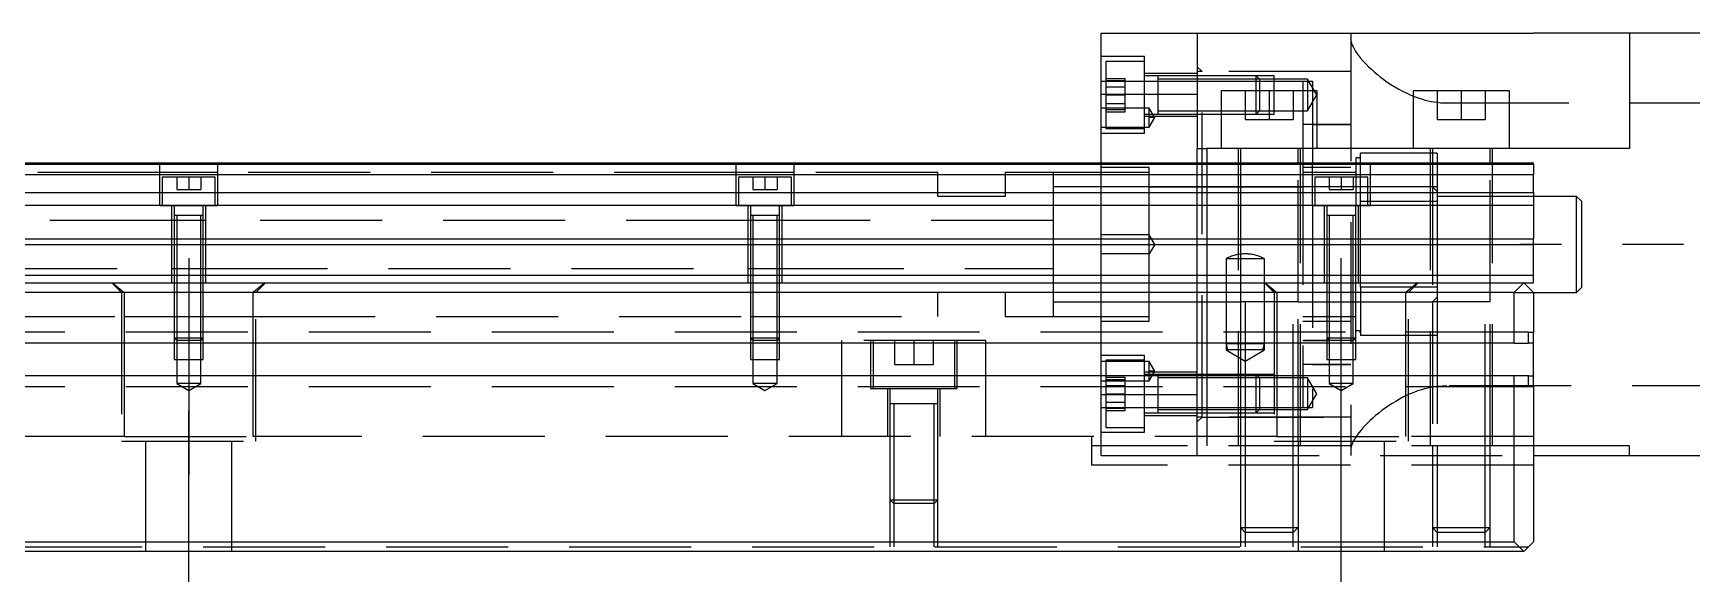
# Model space of a CAD drawing. Extents: x -40 to 841, y -348 to 108.
# Drawn here: x 363.8 to 536.5, y -303.8 to -246.7 of the extents above; entities that cross this region are included whole.
import ezdxf

# ---------------------------------------------------------------- set-up
doc = ezdxf.new("R2010")
doc.units = 0
doc.linetypes.add('CENTER', pattern=[50.8, 31.75, -6.35, 6.35, -6.35])
doc.linetypes.add('DASHED', pattern=[19.05, 12.7, -6.35])
doc.layers.get('0').update_dxf_attribs({"linetype": 'CONTINUOUS'})
doc.layers.add('CENTER', color=1, linetype='CENTER')

msp = doc.modelspace()

# ---------------------------------------------------------------- linework, layer by layer
at = {"color": 7, "linetype": 'CONTINUOUS'}
for p, q in [((475, -253.03), (475, -246.68)), ((475, -246.68), (485, -246.68)), ((485, -246.68), (520, -246.68)), ((485, -246.68), (485, -258.68)), ((530, -246.68), (520, -246.68)), ((551, -246.68), (530, -246.68)), ((530, -246.68), (530, -258.68)), ((475, -260.18), (475, -253.03)), ((475, -253.03), (485, -253.03)), ((487.5, -252.68), (487.5, -258.68)), ((497.5, -252.68), (487.5, -252.68)), ((497.5, -258.68), (497.5, -252.68)), ((507.5, -252.68), (507.5, -258.68)), ((517.5, -252.68), (507.5, -252.68)), ((517.5, -258.68), (517.5, -252.68)), ((485, -258.68), (486, -258.68)), ((485, -260.18), (485, -258.68)), ((530, -258.68), (486, -258.68)), ((486, -258.68), (486, -260.18)), ((353.5, -260.18), (520, -260.18)), ((353.5, -260.31), (520, -260.31)), ((520, -260.31), (520, -260.18)), ((520, -260.31), (520, -261.39)), ((353.5, -261.39), (520, -261.39)), ((520, -263.26), (520, -261.39)), ((353.5, -263.26), (520, -263.26)), ((520, -263.26), (520, -264.61)), ((353.5, -264.61), (520, -264.61)), ((520, -264.61), (520, -268.09)), ((223.5, -268.68), (520, -268.68)), ((353.5, -268.09), (520, -268.09)), ((520, -268.68), (520, -268.09)), ((520, -271.88), (520, -268.68)), ((0, -271.88), (520, -271.88)), ((1, -272.68), (519, -272.68)), ((518, -273.68), (519, -272.68)), ((519, -272.68), (520, -273.68)), ((519, -272.68), (520, -272.68)), ((520, -272.68), (520, -271.88)), ((518, -273.68), (2, -273.68)), ((518, -278.98), (518, -273.68)), ((520, -273.68), (520, -277.83)), ((519.5, -278.98), (519.5, -277.83)), ((519.5, -277.83), (520, -277.83)), ((520, -278.98), (520, -277.83)), ((518, -278.98), (2, -278.98)), ((518, -278.98), (519.5, -278.98)), ((520, -278.98), (519.5, -278.98)), ((520, -282.38), (520, -278.98)), ((518, -282.38), (2, -282.38)), ((480.9, -282.24), (480.9, -282.24)), ((519.5, -282.38), (518, -282.38)), ((518, -299.68), (518, -282.38)), ((519.5, -282.38), (520, -282.38)), ((519.5, -283.53), (519.5, -282.38)), ((520, -283.53), (520, -282.38)), ((520, -283.53), (519.5, -283.53)), ((520, -283.53), (520, -299.68)), ((530, -289.68), (520, -289.68)), ((530, -290.68), (530, -289.68)), ((520, -290.68), (530, -290.68)), ((530, -290.68), (551, -290.68)), ((2, -299.68), (518, -299.68)), ((519, -300.68), (518, -299.68)), ((520, -299.68), (519, -300.68)), ((519, -300.68), (1, -300.68))]:
    msp.add_line(p, q, dxfattribs=at)
at = {"color": 3, "linetype": 'DASHED'}
for p, q in [((501, -246.68), (501, -247.3)), ((501, -247.3), (501.01, -247.44)), ((501, -247.3), (501, -290.06)), ((501.01, -247.44), (501.04, -247.6)), ((501.04, -247.6), (501.08, -247.76)), ((501.08, -247.76), (501.15, -247.94)), ((501.15, -247.94), (501.23, -248.12)), ((501.23, -248.12), (501.34, -248.32)), ((501.34, -248.32), (501.45, -248.51)), ((501.45, -248.51), (501.59, -248.72)), ((479.5, -249.12), (475, -249.12)), ((479.5, -249.62), (475.5, -249.62)), ((475.5, -249.62), (475.5, -253.12)), ((479.5, -257.12), (479.5, -249.12)), ((485.5, -250.68), (485, -250.18)), ((501.59, -248.72), (501.79, -249)), ((501.79, -249), (502.02, -249.28)), ((502.02, -249.28), (502.27, -249.58)), ((502.27, -249.58), (502.55, -249.87)), ((502.55, -249.87), (502.85, -250.18)), ((502.85, -250.18), (503.18, -250.48)), ((475, -251.68), (475.5, -251.68)), ((475, -251.68), (475.5, -251.68)), ((475.5, -251.39), (477.5, -251.39)), ((475.5, -251.62), (477.5, -251.62)), ((475.5, -251.68), (479.5, -251.68)), ((475.5, -251.68), (479.5, -251.68)), ((477.5, -252.26), (477.5, -251.39)), ((485, -250.87), (479.5, -250.87)), ((480.9, -251.12), (479.5, -251.12)), ((479.5, -251.68), (480.9, -251.68)), ((479.5, -251.68), (480.9, -251.68)), ((480.9, -251.12), (480.89, -251.12)), ((480.9, -251.12), (480.9, -255.12)), ((480.9, -251.12), (480.9, -251.12)), ((485, -251.12), (480.9, -251.12)), ((480.9, -251.12), (480.9, -251.71)), ((485, -251.47), (480.9, -251.47)), ((480.9, -251.68), (485, -251.68)), ((480.9, -251.68), (485, -251.68)), ((480.9, -251.71), (480.9, -252.98)), ((485.5, -250.68), (485, -250.68)), ((491.15, -251.12), (485, -251.12)), ((491.15, -251.12), (485, -251.12)), ((491.5, -251.47), (485, -251.47)), ((485, -251.68), (491.5, -251.68)), ((485, -251.68), (491.5, -251.68)), ((485.5, -286.68), (485.5, -250.68)), ((501, -250.68), (485.5, -250.68)), ((491.5, -251.47), (491.15, -251.12)), ((493, -251.12), (491.15, -251.12)), ((491.15, -252.68), (491.15, -251.12)), ((493, -251.47), (491.5, -251.47)), ((491.5, -251.47), (491.5, -252.68)), ((491.5, -251.68), (493, -251.68)), ((491.5, -251.68), (493, -251.68)), ((493, -252.68), (493, -251.12)), ((496.5, -251.47), (493, -251.47)), ((493, -251.68), (496, -251.68)), ((493, -251.68), (496, -251.68)), ((496, -251.68), (497, -251.68)), ((496, -251.68), (496, -252.68)), ((497.45, -253.12), (496.5, -251.47)), ((496.5, -251.47), (496.5, -253.12)), ((497, -251.68), (497, -260.18)), ((503.18, -250.48), (503.47, -250.74)), ((503.47, -250.74), (503.77, -251)), ((503.77, -251), (504.1, -251.26)), ((504.1, -251.26), (504.43, -251.51)), ((504.43, -251.51), (504.79, -251.77)), ((504.79, -251.77), (505.17, -252.02)), ((505.17, -252.02), (505.57, -252.27)), ((475.5, -252.26), (477.5, -252.26)), ((475.5, -253.12), (475.5, -256.62)), ((475.5, -253.12), (477.5, -253.12)), ((477.5, -253.99), (477.5, -252.26)), ((480.9, -252.98), (480.9, -253.26)), ((480.9, -253.12), (480.9, -255.12)), ((480.9, -253.26), (480.9, -254.54)), ((490, -252.68), (490, -255.68)), ((491.15, -253.12), (491.15, -252.68)), ((491.15, -255.12), (491.15, -253.12)), ((491.5, -252.68), (491.5, -253.12)), ((491.5, -253.12), (491.5, -254.77)), ((492.5, -252.68), (492.5, -255.68)), ((493, -255.12), (493, -252.68)), ((495, -252.68), (495, -255.68)), ((496, -252.68), (496, -258.68)), ((496.5, -254.77), (497.45, -253.12)), ((496.5, -253.12), (496.5, -254.77)), ((505.57, -252.27), (505.98, -252.51)), ((505.98, -252.51), (506.36, -252.72)), ((506.36, -252.72), (506.75, -252.91)), ((506.75, -252.91), (507.16, -253.1)), ((507.16, -253.1), (507.58, -253.27)), ((507.58, -253.27), (508.01, -253.43)), ((508.01, -253.43), (508.45, -253.57)), ((508.45, -253.57), (508.75, -253.65)), ((508.75, -253.65), (509.06, -253.72)), ((509.06, -253.72), (509.37, -253.79)), ((509.37, -253.79), (509.68, -253.84)), ((509.68, -253.84), (510.01, -253.88)), ((510, -252.68), (510, -255.68)), ((512.5, -252.68), (512.5, -255.68)), ((515, -252.68), (515, -255.68)), ((480, -254.48), (475, -254.48)), ((475.5, -253.99), (477.5, -253.99)), ((475.5, -254.62), (477.5, -254.62)), ((475.5, -254.86), (477.5, -254.86)), ((477.5, -254.86), (477.5, -253.99)), ((479.5, -255.12), (480.9, -255.12)), ((485, -255.37), (479.5, -255.37)), ((480.6, -255.48), (480, -254.48)), ((480, -255.48), (480, -254.48)), ((480.6, -255.48), (480, -255.48)), ((480, -256.48), (480.6, -255.48)), ((480.6, -255.48), (480, -255.48)), ((480, -256.48), (480, -255.48)), ((480.89, -255.12), (480.9, -255.12)), ((480.9, -254.54), (480.9, -255.12)), ((480.9, -254.77), (485, -254.77)), ((480.9, -255.12), (480.9, -255.12)), ((480.9, -255.12), (485, -255.12)), ((485, -254.77), (487.5, -254.77)), ((485, -255.12), (487.5, -255.12)), ((485, -255.12), (487.5, -255.12)), ((487.5, -254.77), (491.5, -254.77)), ((487.5, -255.12), (491.15, -255.12)), ((487.5, -255.12), (491.15, -255.12)), ((491.15, -255.12), (491.5, -254.77)), ((491.15, -255.12), (493, -255.12)), ((491.5, -254.77), (493, -254.77)), ((493, -254.77), (496.5, -254.77)), ((510.01, -253.88), (510.34, -253.92)), ((510.34, -253.92), (510.67, -253.93)), ((510.67, -253.93), (511, -253.94)), ((511, -253.94), (543, -253.94)), ((475, -256.48), (480, -256.48)), ((479.5, -257.12), (475, -257.12)), ((475.5, -256.62), (479.5, -256.62)), ((490, -255.68), (492.5, -255.68)), ((492.5, -255.68), (495, -255.68)), ((497, -256.18), (496, -256.18)), ((497, -256.18), (497.5, -256.18)), ((497.5, -256.18), (497, -256.18)), ((497.5, -256.18), (501, -256.18)), ((501, -256.18), (497.5, -256.18)), ((510, -255.68), (512.5, -255.68)), ((512.5, -255.68), (515, -255.68)), ((489.25, -258.68), (489.25, -289.68)), ((489.5, -258.68), (489.5, -260.18)), ((495.5, -260.18), (495.5, -258.68)), ((495.75, -289.68), (495.75, -258.68)), ((496, -258.68), (496, -260.18)), ((509.25, -258.68), (509.25, -289.68)), ((509.5, -258.68), (509.5, -260.18)), ((515.5, -260.18), (515.5, -258.68)), ((515.75, -289.68), (515.75, -258.68)), ((377, -264.68), (377, -260.18)), ((383, -260.18), (383, -264.68)), ((437, -264.68), (437, -260.18)), ((443, -260.18), (443, -264.68)), ((475, -272.68), (475, -260.18)), ((480, -260.68), (475, -260.68)), ((480, -267.68), (480, -260.68)), ((485, -272.68), (485, -260.18)), ((486, -260.18), (486, -272.68)), ((489.5, -260.18), (489.5, -269.7)), ((495.5, -274.68), (495.5, -260.18)), ((496, -260.18), (496, -285.68)), ((501, -260.68), (496, -260.68)), ((497, -264.68), (497, -260.18)), ((501.75, -259.68), (501.5, -259.68)), ((501.5, -259.68), (501.5, -260.18)), ((501.5, -260.18), (501.5, -261.68)), ((502, -260.18), (502, -259.18)), ((509.5, -259.18), (502, -259.18)), ((502, -261.68), (502, -260.18)), ((503, -260.18), (503, -264.68)), ((510, -259.18), (509.5, -259.18)), ((509.5, -260.18), (509.5, -274.68)), ((510, -259.18), (510, -260.18)), ((510, -260.18), (510, -264.21)), ((515.5, -274.68), (515.5, -260.18)), ((377, -261.18), (353.5, -261.18)), ((383, -261.18), (377, -261.18)), ((377.25, -261.68), (377.25, -264.68)), ((382.75, -261.68), (377.25, -261.68)), ((378.75, -261.68), (378.75, -262.98)), ((380, -261.68), (380, -262.98)), ((381.25, -261.68), (381.25, -262.98)), ((382.75, -264.68), (382.75, -261.68)), ((437, -261.18), (383, -261.18)), ((443, -261.18), (437, -261.18)), ((437.25, -261.68), (437.25, -264.68)), ((442.75, -261.68), (437.25, -261.68)), ((438.75, -261.68), (438.75, -262.98)), ((440, -261.68), (440, -262.98)), ((441.25, -261.68), (441.25, -262.98)), ((442.75, -264.68), (442.75, -261.68)), ((458, -261.18), (443, -261.18)), ((458, -263.68), (458, -261.18)), ((470, -261.18), (465, -261.18)), ((465, -261.18), (465, -263.68)), ((475, -261.18), (470, -261.18)), ((470, -261.18), (470, -268.68)), ((470, -261.18), (470, -268.68)), ((480, -261.18), (475, -261.18)), ((497, -261.18), (496, -261.18)), ((501, -261.18), (497, -261.18)), ((497.25, -261.68), (497.25, -264.68)), ((502.75, -261.68), (497.25, -261.68)), ((498.75, -261.68), (498.75, -262.98)), ((500, -261.68), (500, -262.98)), ((501.5, -261.18), (501, -261.18)), ((501.25, -261.68), (501.25, -262.98)), ((501.5, -261.68), (501.5, -264.68)), ((502, -264.21), (502, -261.68)), ((502.75, -264.68), (502.75, -261.68)), ((378.75, -262.98), (380, -262.98)), ((380, -262.98), (381.25, -262.98)), ((438.75, -262.98), (440, -262.98)), ((440, -262.98), (441.25, -262.98)), ((465, -263.68), (458, -263.68)), ((475, -262.68), (470, -262.68)), ((480, -262.68), (475, -262.68)), ((485, -262.68), (480, -262.68)), ((480, -262.68), (485, -262.68)), ((489.5, -262.68), (485, -262.68)), ((485, -262.68), (489.5, -262.68)), ((495.5, -262.68), (489.5, -262.68)), ((489.5, -262.68), (495.5, -262.68)), ((496, -262.68), (495.5, -262.68)), ((495.5, -262.68), (496, -262.68)), ((497, -262.68), (496, -262.68)), ((497.25, -262.68), (497, -262.68)), ((501, -262.68), (497.25, -262.68)), ((498.75, -262.98), (500, -262.98)), ((500, -262.98), (501.25, -262.98)), ((501.5, -262.68), (501, -262.68)), ((502, -262.68), (501.5, -262.68)), ((502, -262.68), (501.5, -262.68)), ((502.75, -262.68), (502, -262.68)), ((502.75, -262.68), (502, -262.68)), ((502, -273.15), (502, -264.21)), ((510, -264.21), (502, -264.21)), ((503, -262.68), (502.75, -262.68)), ((503, -262.68), (502.75, -262.68)), ((509.5, -262.68), (503, -262.68)), ((509.5, -262.68), (503, -262.68)), ((510, -263.18), (509.5, -262.68)), ((510, -262.68), (509.5, -262.68)), ((515.5, -263.68), (510, -263.68)), ((510, -264.21), (510, -273.15)), ((520, -263.68), (515.5, -263.68)), ((524.5, -263.68), (520, -263.68)), ((525, -264.18), (524.5, -263.68)), ((524.5, -268.68), (524.5, -263.68)), ((525, -264.18), (525, -268.68)), ((383, -264.68), (377, -264.68)), ((378.25, -272.68), (378.25, -264.68)), ((378.5, -264.68), (378.5, -265.68)), ((378.5, -265.67), (378.5, -265.68)), ((378.5, -265.68), (378.5, -272.68)), ((378.5, -265.68), (378.5, -265.68)), ((380, -265.68), (378.5, -265.68)), ((378.75, -265.68), (378.75, -272.68)), ((381.5, -265.68), (380, -265.68)), ((381.25, -272.68), (381.25, -265.68)), ((381.5, -265.68), (381.5, -264.68)), ((381.5, -265.68), (381.5, -265.67)), ((381.5, -272.68), (381.5, -265.68)), ((381.5, -265.68), (381.5, -265.68)), ((381.75, -264.68), (381.75, -272.68)), ((443, -264.68), (437, -264.68)), ((438.25, -272.68), (438.25, -264.68)), ((438.5, -264.68), (438.5, -265.68)), ((438.5, -265.67), (438.5, -265.68)), ((441.5, -265.68), (438.5, -265.68)), ((440, -265.68), (438.5, -265.68)), ((438.5, -265.68), (438.5, -272.68)), ((438.5, -265.68), (438.5, -265.68)), ((441.5, -265.68), (438.5, -265.68)), ((438.75, -265.68), (438.75, -272.68)), ((441.5, -265.68), (440, -265.68)), ((441.25, -272.68), (441.25, -265.68)), ((441.5, -265.68), (441.5, -264.68)), ((441.5, -265.68), (441.5, -265.67)), ((441.5, -272.68), (441.5, -265.68)), ((441.5, -265.68), (441.5, -265.68)), ((441.75, -264.68), (441.75, -272.68)), ((497, -264.68), (497, -285.68)), ((503, -264.68), (497, -264.68)), ((498.25, -272.68), (498.25, -264.68)), ((498.5, -264.68), (498.5, -265.68)), ((498.5, -265.67), (498.5, -265.68)), ((501.5, -265.68), (498.5, -265.68)), ((500, -265.68), (498.5, -265.68)), ((498.5, -265.68), (498.5, -272.68)), ((498.5, -265.68), (498.5, -265.68)), ((501.5, -265.68), (498.5, -265.68)), ((498.75, -265.68), (498.75, -272.68)), ((501.5, -265.68), (500, -265.68)), ((501.25, -272.68), (501.25, -265.68)), ((501.5, -265.68), (501.5, -264.68)), ((501.5, -265.68), (501.5, -265.67)), ((501.5, -272.68), (501.5, -265.68)), ((501.5, -265.68), (501.5, -265.68)), ((501.75, -264.68), (501.75, -272.68)), ((378.25, -266.18), (353.5, -266.18)), ((378.5, -266.18), (378.25, -266.18)), ((378.75, -266.18), (378.5, -266.18)), ((381.25, -266.18), (378.75, -266.18)), ((381.5, -266.18), (381.25, -266.18)), ((381.75, -266.18), (381.5, -266.18)), ((438.25, -266.18), (381.75, -266.18)), ((438.5, -266.18), (438.25, -266.18)), ((438.75, -266.18), (438.5, -266.18)), ((441.25, -266.18), (438.75, -266.18)), ((441.5, -266.18), (441.25, -266.18)), ((441.75, -266.18), (441.5, -266.18)), ((470, -266.18), (441.75, -266.18)), ((353.5, -268.68), (520, -268.68)), ((470, -268.68), (470, -272.68)), ((470, -268.68), (470, -272.68)), ((480, -267.68), (475, -267.68)), ((480.6, -268.68), (480, -267.68)), ((480, -269.68), (480, -267.68)), ((480.6, -268.68), (480, -269.68)), ((524.5, -273.68), (524.5, -268.68)), ((525, -268.68), (525, -273.18)), ((480, -269.68), (475, -269.68)), ((480, -276.68), (480, -269.68)), ((488, -270.18), (488, -272.68)), ((492, -270.18), (488, -270.18)), ((489.5, -269.7), (489.5, -272.68)), ((490.06, -269.68), (489.94, -269.68)), ((492, -272.68), (492, -270.18)), ((321.75, -271.18), (378.25, -271.18)), ((372, -272.68), (373, -273.68)), ((372.06, -272.68), (373.29, -273.68)), ((378.25, -271.18), (378.5, -271.18)), ((378.5, -271.18), (378.75, -271.18)), ((378.5, -272.68), (378.5, -278.43)), ((378.5, -272.68), (378.5, -278.43)), ((378.75, -271.18), (381.25, -271.18)), ((378.75, -272.68), (378.75, -278.68)), ((381.25, -271.18), (381.5, -271.18)), ((381.25, -278.68), (381.25, -272.68)), ((381.5, -271.18), (381.75, -271.18)), ((381.5, -278.43), (381.5, -272.68)), ((381.5, -278.43), (381.5, -272.68)), ((381.75, -271.18), (438.25, -271.18)), ((387.94, -272.68), (386.71, -273.68)), ((387, -273.68), (388, -272.68)), ((438.25, -271.18), (438.5, -271.18)), ((438.5, -271.18), (438.75, -271.18)), ((438.5, -272.68), (438.5, -278.43)), ((438.5, -272.68), (438.5, -278.43)), ((438.75, -271.18), (441.25, -271.18)), ((438.75, -272.68), (438.75, -278.68)), ((441.25, -271.18), (441.5, -271.18)), ((441.25, -278.68), (441.25, -272.68)), ((441.5, -271.18), (441.75, -271.18)), ((441.5, -278.43), (441.5, -272.68)), ((441.5, -278.43), (441.5, -272.68)), ((441.75, -271.18), (470, -271.18)), ((470, -272.68), (470, -276.18)), ((470, -272.68), (470, -276.18)), ((475, -278.98), (475, -272.68)), ((485, -278.98), (485, -272.68)), ((486, -272.68), (486, -278.98)), ((488, -272.68), (488, -278.98)), ((489.5, -272.68), (489.5, -274.68)), ((492, -272.68), (493, -273.68)), ((492, -278.98), (492, -272.68)), ((492.06, -272.68), (493.29, -273.68)), ((498.5, -272.68), (498.5, -278.43)), ((498.5, -272.68), (498.5, -278.43)), ((498.75, -272.68), (498.75, -278.68)), ((501.25, -278.68), (501.25, -272.68)), ((501.5, -278.43), (501.5, -272.68)), ((501.5, -278.43), (501.5, -272.68)), ((507.94, -272.68), (506.71, -273.68)), ((507, -273.68), (508, -272.68)), ((373, -273.68), (373, -289.18)), ((373.29, -273.68), (373.29, -278.98)), ((386.71, -278.98), (386.71, -273.68)), ((387, -289.18), (387, -273.68)), ((458, -276.18), (458, -273.68)), ((465, -273.68), (465, -276.18)), ((493, -273.68), (493, -289.18)), ((493.29, -273.68), (493.29, -278.98)), ((502, -273.15), (502, -278.18)), ((510, -273.15), (502, -273.15)), ((506.71, -278.98), (506.71, -273.68)), ((507, -289.18), (507, -273.68)), ((509.5, -274.68), (510, -274.18)), ((510, -273.15), (510, -274.68)), ((518, -273.68), (520, -273.68)), ((520, -273.68), (524.5, -273.68)), ((524.5, -273.68), (525, -273.18)), ((321.5, -276.18), (373.29, -276.18)), ((373.29, -276.18), (378.5, -276.18)), ((378.5, -276.18), (378.75, -276.18)), ((378.75, -276.18), (381.25, -276.18)), ((381.25, -276.18), (381.5, -276.18)), ((381.5, -276.18), (386.71, -276.18)), ((386.71, -276.18), (438.5, -276.18)), ((438.5, -276.18), (438.75, -276.18)), ((438.75, -276.18), (441.25, -276.18)), ((441.25, -276.18), (441.5, -276.18)), ((441.5, -276.18), (458, -276.18)), ((465, -276.18), (470, -276.18)), ((470, -274.68), (475, -274.68)), ((470, -276.18), (475, -276.18)), ((475, -274.68), (480, -274.68)), ((475, -276.18), (480, -276.18)), ((480, -274.68), (485, -274.68)), ((480, -274.68), (485, -274.68)), ((485, -274.68), (488, -274.68)), ((485, -274.68), (488, -274.68)), ((488, -274.68), (489.4, -274.68)), ((488, -274.68), (489.4, -274.68)), ((489.4, -274.68), (489.5, -274.68)), ((489.4, -274.68), (489.5, -274.68)), ((489.5, -274.67), (489.5, -274.68)), ((495.5, -274.68), (489.5, -274.68)), ((495.5, -274.68), (489.5, -274.68)), ((489.5, -274.68), (489.5, -278.98)), ((489.5, -274.68), (489.5, -274.68)), ((490, -274.68), (490, -278.98)), ((495, -289.68), (495, -274.68)), ((495.5, -289.18), (495.5, -274.67)), ((495.5, -274.68), (495.6, -274.68)), ((495.5, -274.68), (495.6, -274.68)), ((495.6, -274.68), (496, -274.68)), ((495.6, -274.68), (496, -274.68)), ((496, -274.68), (501.5, -274.68)), ((496, -276.18), (501.5, -276.18)), ((501.5, -274.68), (509.5, -274.68)), ((509.5, -274.67), (509.5, -289.68)), ((515.5, -274.68), (509.5, -274.68)), ((515.5, -274.68), (509.5, -274.68)), ((510, -274.68), (510, -289.68)), ((515, -289.68), (515, -274.68)), ((515.5, -289.68), (515.5, -274.67)), ((519.5, -277.83), (0.5, -277.83)), ((475, -276.68), (480, -276.68)), ((496, -276.68), (501, -276.68)), ((501.75, -277.68), (501.5, -277.68)), ((373.29, -278.98), (373.29, -282.38)), ((378.5, -278.43), (378.75, -278.68)), ((378.5, -278.43), (378.5, -278.98)), ((378.5, -278.43), (381.5, -278.43)), ((378.5, -278.98), (378.5, -280.68)), ((378.75, -278.68), (378.75, -280.68)), ((381.25, -278.68), (378.75, -278.68)), ((381.25, -278.68), (381.5, -278.43)), ((381.25, -280.68), (381.25, -278.68)), ((381.5, -278.98), (381.5, -278.43)), ((381.5, -280.68), (381.5, -278.98)), ((386.71, -282.38), (386.71, -278.98)), ((438.5, -278.43), (438.75, -278.68)), ((438.5, -278.43), (438.5, -278.98)), ((438.5, -278.43), (441.5, -278.43)), ((438.5, -278.98), (438.5, -280.68)), ((438.75, -278.68), (438.75, -280.68)), ((441.25, -278.68), (438.75, -278.68)), ((441.25, -278.68), (441.5, -278.43)), ((441.25, -280.68), (441.25, -278.68)), ((441.5, -278.98), (441.5, -278.43)), ((441.5, -280.68), (441.5, -278.98)), ((463, -278.68), (448, -278.68)), ((448, -278.98), (448, -278.68)), ((448, -282.38), (448, -278.98)), ((451, -278.68), (451, -283.68)), ((451.25, -278.68), (451.25, -278.98)), ((451.25, -278.98), (451.25, -282.38)), ((453.5, -278.68), (453.5, -281.18)), ((455.5, -278.68), (455.5, -281.18)), ((457.5, -278.68), (457.5, -281.18)), ((459.75, -278.98), (459.75, -278.68)), ((459.75, -282.38), (459.75, -278.98)), ((460, -283.68), (460, -278.68)), ((463, -278.98), (463, -278.68)), ((463, -282.38), (463, -278.98)), ((475, -282.38), (475, -278.98)), ((485, -282.38), (485, -278.98)), ((486, -278.98), (486, -282.38)), ((488, -278.98), (488, -279.05)), ((488, -279.05), (488, -279.68)), ((488, -279.05), (488.17, -279.68)), ((492, -279.05), (488, -279.05)), ((488, -279.68), (490, -280.83)), ((492, -279.68), (488, -279.68)), ((489.5, -278.98), (489.5, -279.68)), ((489.5, -279.68), (489.5, -282.38)), ((490, -278.98), (490, -279.68)), ((490, -279.68), (490, -282.38)), ((490, -280.83), (492, -279.68)), ((491.83, -279.68), (492, -279.05)), ((492, -279.05), (492, -278.98)), ((492, -279.68), (492, -279.05)), ((493.29, -278.98), (493.29, -282.38)), ((496, -278.68), (498.75, -278.68)), ((498.75, -278.68), (496, -278.68)), ((498.5, -278.43), (498.75, -278.68)), ((498.5, -278.43), (498.5, -278.98)), ((498.5, -278.43), (501.5, -278.43)), ((498.5, -278.98), (498.5, -280.68)), ((498.75, -278.68), (498.75, -280.68)), ((501.25, -278.68), (498.75, -278.68)), ((501.25, -278.68), (501.5, -278.43)), ((501.25, -280.68), (501.25, -278.68)), ((501.5, -278.98), (501.5, -278.43)), ((501.5, -280.68), (501.5, -278.98)), ((510, -278.18), (502, -278.18)), ((506.71, -282.38), (506.71, -278.98)), ((378.5, -280.68), (381.5, -280.68)), ((378.75, -280.68), (378.75, -283.18)), ((381.25, -283.18), (381.25, -280.68)), ((438.5, -280.68), (441.5, -280.68)), ((438.75, -280.68), (438.75, -283.18)), ((441.25, -283.18), (441.25, -280.68)), ((453.5, -281.18), (455.5, -281.18)), ((455.5, -281.18), (457.5, -281.18)), ((479.5, -280.24), (475, -280.24)), ((480, -280.88), (475, -280.88)), ((479.5, -280.74), (475.5, -280.74)), ((475.5, -280.74), (475.5, -282.38)), ((479.5, -284.24), (479.5, -280.24)), ((480.6, -281.88), (480, -280.88)), ((480, -281.88), (480, -280.88)), ((497, -281.18), (496, -281.18)), ((497, -281.18), (501, -281.18)), ((501, -281.18), (497, -281.18)), ((498.5, -280.68), (501.5, -280.68)), ((498.75, -280.68), (498.75, -283.18)), ((501.25, -283.18), (501.25, -280.68)), ((373.29, -282.38), (373.29, -288.68)), ((378.75, -283.18), (380, -283.9)), ((381.25, -283.18), (378.75, -283.18)), ((380, -283.9), (381.25, -283.18)), ((386.71, -288.68), (386.71, -282.38)), ((438.75, -283.18), (440, -283.9)), ((441.25, -283.18), (438.75, -283.18)), ((440, -283.9), (441.25, -283.18)), ((448, -288.68), (448, -282.38)), ((451.25, -282.38), (451.25, -283.68)), ((459.75, -283.68), (459.75, -282.38)), ((463, -288.68), (463, -282.38)), ((475, -284.33), (475, -282.38)), ((475, -282.88), (480, -282.88)), ((475.5, -282.38), (475.5, -287.74)), ((475.5, -282.5), (477.5, -282.5)), ((475.5, -282.74), (477.5, -282.74)), ((477.5, -282.74), (477.5, -282.5)), ((477.5, -284.24), (477.5, -282.74)), ((485, -281.99), (479.5, -281.99)), ((480.9, -282.24), (479.5, -282.24)), ((480, -282.88), (480.6, -281.88)), ((480.6, -281.88), (480, -281.88)), ((480, -282.88), (480, -281.88)), ((480.9, -282.24), (480.89, -282.24)), ((480.9, -282.24), (480.9, -282.24)), ((485, -282.24), (480.9, -282.24)), ((480.9, -282.24), (480.9, -282.38)), ((480.9, -282.38), (480.9, -286.24)), ((485, -282.59), (480.9, -282.59)), ((489.5, -282.24), (485, -282.24)), ((489.5, -282.24), (485, -282.24)), ((485, -289.68), (485, -282.38)), ((491.5, -282.59), (485, -282.59)), ((491.5, -282.59), (485, -282.59)), ((486, -282.38), (486, -289.68)), ((490, -282.24), (489.5, -282.24)), ((490, -282.24), (489.5, -282.24)), ((489.5, -282.38), (489.5, -289.68)), ((491.15, -282.24), (490, -282.24)), ((491.15, -282.24), (490, -282.24)), ((490, -282.38), (490, -289.68)), ((491.5, -282.59), (491.15, -282.24)), ((493, -282.24), (491.15, -282.24)), ((491.15, -286.24), (491.15, -282.24)), ((493, -282.59), (491.5, -282.59)), ((491.5, -282.59), (491.5, -285.89)), ((496.5, -282.59), (493, -282.59)), ((493.29, -282.38), (493.29, -288.68)), ((497.45, -284.24), (496.5, -282.59)), ((496.5, -282.59), (496.5, -285.89)), ((498.75, -283.18), (500, -283.9)), ((501.25, -283.18), (498.75, -283.18)), ((500, -283.9), (501.25, -283.18)), ((506.71, -288.68), (506.71, -282.38)), ((519.5, -283.53), (0.5, -283.53)), ((451, -283.68), (460, -283.68)), ((452.75, -283.68), (452.75, -288.68)), ((453, -283.68), (453, -285.28)), ((458, -285.28), (458, -283.68)), ((458.25, -288.68), (458.25, -283.68)), ((475, -290.68), (475, -284.33)), ((475, -284.33), (485, -284.33)), ((475.5, -283.37), (477.5, -283.37)), ((475.5, -284.24), (477.5, -284.24)), ((477.5, -285.74), (477.5, -284.24)), ((479.5, -288.24), (479.5, -284.24)), ((496.5, -285.89), (497.45, -284.24)), ((506.07, -284.8), (505.67, -285.03)), ((506.42, -284.61), (506.07, -284.8)), ((506.79, -284.43), (506.42, -284.61)), ((507.17, -284.26), (506.79, -284.43)), ((507.55, -284.1), (507.17, -284.26)), ((507.95, -283.95), (507.55, -284.1)), ((508.36, -283.82), (507.95, -283.95)), ((508.68, -283.73), (508.36, -283.82)), ((509.01, -283.65), (508.68, -283.73)), ((509.34, -283.58), (509.01, -283.65)), ((509.62, -283.53), (509.34, -283.58)), ((511, -283.42), (509.62, -283.53)), ((543, -283.42), (511, -283.42)), ((453, -285.27), (453, -288.68)), ((458, -285.28), (453, -285.28)), ((453.4, -285.28), (453.4, -288.68)), ((457.6, -288.68), (457.6, -285.28)), ((458, -288.68), (458, -285.27)), ((475, -285.68), (485, -285.68)), ((475, -285.68), (485, -285.68)), ((475.5, -285.1), (477.5, -285.1)), ((475.5, -285.74), (477.5, -285.74)), ((475.5, -285.97), (477.5, -285.97)), ((477.5, -285.97), (477.5, -285.74)), ((479.5, -286.24), (480.9, -286.24)), ((479.5, -286.49), (485, -286.49)), ((480.89, -286.24), (485, -286.24)), ((480.9, -285.89), (485, -285.89)), ((485, -285.68), (496, -285.68)), ((485, -285.68), (496, -285.68)), ((485, -285.89), (491.5, -285.89)), ((485, -285.89), (491.5, -285.89)), ((485, -286.24), (491.15, -286.24)), ((485, -286.24), (491.15, -286.24)), ((491.15, -286.24), (491.5, -285.89)), ((491.15, -286.24), (493, -286.24)), ((491.5, -285.89), (493, -285.89)), ((493, -285.89), (496.5, -285.89)), ((496, -285.68), (497, -285.68)), ((503.58, -286.52), (503.28, -286.78)), ((503.9, -286.26), (503.58, -286.52)), ((504.23, -286), (503.9, -286.26)), ((504.57, -285.75), (504.23, -286)), ((504.93, -285.5), (504.57, -285.75)), ((505.29, -285.26), (504.93, -285.5)), ((505.67, -285.03), (505.29, -285.26)), ((475, -288.24), (479.5, -288.24)), ((475.5, -287.74), (479.5, -287.74)), ((485, -287.18), (485.5, -286.68)), ((485.5, -286.68), (485, -286.68)), ((485.5, -286.68), (501, -286.68)), ((501, -286.68), (485.5, -286.68)), ((501.84, -288.3), (501.66, -288.54)), ((502.04, -288.05), (501.84, -288.3)), ((502.26, -287.8), (502.04, -288.05)), ((502.49, -287.55), (502.26, -287.8)), ((502.74, -287.3), (502.49, -287.55)), ((503, -287.04), (502.74, -287.3)), ((503.28, -286.78), (503, -287.04)), ((373.29, -288.68), (266.71, -288.68)), ((373, -289.18), (387, -289.18)), ((373.29, -288.68), (386.71, -288.68)), ((375.5, -289.18), (375.5, -300.68)), ((384.5, -300.68), (384.5, -289.18)), ((493.29, -288.68), (386.71, -288.68)), ((453, -288.68), (453, -295.28)), ((453, -288.68), (453, -295.28)), ((453.4, -288.68), (453.4, -295.68)), ((457.6, -295.68), (457.6, -288.68)), ((458, -295.28), (458, -288.68)), ((458, -295.28), (458, -288.68)), ((474, -288.68), (474, -289.68)), ((474, -289.68), (474, -291.68)), ((484, -289.68), (474, -289.68)), ((520, -289.68), (484, -289.68)), ((485, -290.68), (485, -289.68)), ((489.5, -289.68), (489.5, -298.18)), ((489.5, -289.68), (489.5, -298.18)), ((490, -289.68), (490, -298.68)), ((493, -289.18), (507, -289.18)), ((493.29, -288.68), (506.71, -288.68)), ((495, -298.68), (495, -289.68)), ((495.5, -289.18), (495.5, -300.68)), ((501.01, -289.92), (501, -290.06)), ((501, -290.06), (501, -290.68)), ((501.03, -289.78), (501.01, -289.92)), ((501.07, -289.63), (501.03, -289.78)), ((501.13, -289.46), (501.07, -289.63)), ((501.23, -289.25), (501.13, -289.46)), ((501.35, -289.02), (501.23, -289.25)), ((501.5, -288.78), (501.35, -289.02)), ((501.66, -288.54), (501.5, -288.78)), ((504.5, -300.68), (504.5, -289.18)), ((520, -288.68), (506.71, -288.68)), ((509.5, -289.68), (509.5, -298.18)), ((509.5, -289.68), (509.5, -298.18)), ((510, -289.68), (510, -298.68)), ((515, -298.68), (515, -289.68)), ((515.5, -298.18), (515.5, -289.68)), ((515.5, -298.18), (515.5, -289.68)), ((479, -291.68), (474, -291.68)), ((475, -290.68), (485, -290.68)), ((520, -291.68), (479, -291.68)), ((485, -290.68), (520, -290.68)), ((453, -295.28), (453.4, -295.68)), ((453, -295.28), (453, -300.18)), ((453, -295.28), (458, -295.28)), ((457.6, -295.68), (458, -295.28)), ((458, -300.18), (458, -295.28)), ((453.4, -295.68), (453.4, -300.18)), ((457.6, -295.68), (453.4, -295.68)), ((457.6, -300.18), (457.6, -295.68)), ((489.5, -298.18), (490, -298.68)), ((489.5, -298.18), (489.5, -300.18)), ((489.5, -298.18), (495.5, -298.18)), ((490, -298.68), (490, -300.18)), ((495, -298.68), (490, -298.68)), ((495, -298.68), (495.5, -298.18)), ((495, -300.18), (495, -298.68)), ((509.5, -298.18), (510, -298.68)), ((509.5, -298.18), (509.5, -300.18)), ((509.5, -298.18), (515.5, -298.18)), ((510, -298.68), (510, -300.18)), ((515, -298.68), (510, -298.68)), ((515, -298.68), (515.5, -298.18)), ((515, -300.18), (515, -298.68)), ((515.5, -300.18), (515.5, -298.18)), ((0.5, -300.18), (519.5, -300.18))]:
    msp.add_line(p, q, dxfattribs=at)
for centre, radius, start, end in [((501.75, -259.43), 0.25, 270, 0), ((489.94, -273.68), 4, 90, 118.9695), ((490.06, -273.68), 4, 61.0305, 90), ((501.75, -277.93), 0.25, 0, 90)]:
    msp.add_arc(centre, radius, start, end, dxfattribs=at)
at = {"layer": 'CENTER', "color": 1, "linetype": 'CENTER'}
for p, q in [((573.72, -268.68), (518.6, -268.68)), ((380, -270.13), (380, -292.73)), ((500, -292.73), (500, -270.13)), ((380, -303.83), (380, -286.03)), ((500, -303.83), (500, -286.03))]:
    msp.add_line(p, q, dxfattribs=at)

doc.saveas('drawing.dxf')
